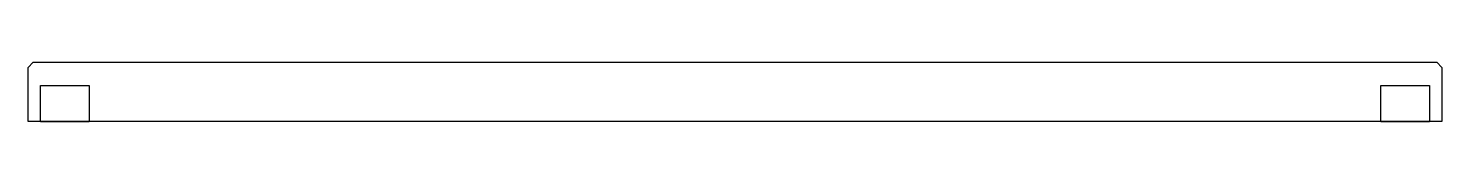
# Model space of a CAD drawing. Header units: millimetres. Extents: x -292 to 292, y 1025 to 1050.
import ezdxf

# ---------------------------------------------------------------- set-up
doc = ezdxf.new("R2010")
doc.units = ezdxf.units.MM
doc.layers.get('0').update_dxf_attribs({"linetype": 'CONTINUOUS'})

msp = doc.modelspace()

# ---------------------------------------------------------------- linework, layer by layer
for points in [[(-290.5, 1049.6), (290.5, 1049.6), (292.5, 1047.4), (292.5, 1025.1), (-292.5, 1025.1), (-292.5, 1047.4)], [(-267.24, 1025), (-287.44, 1025), (-287.44, 1040), (-267.24, 1040)], [(287.44, 1025), (267.24, 1025), (267.24, 1040), (287.44, 1040)]]:
    msp.add_lwpolyline(points, close=True)

doc.saveas('drawing.dxf')
